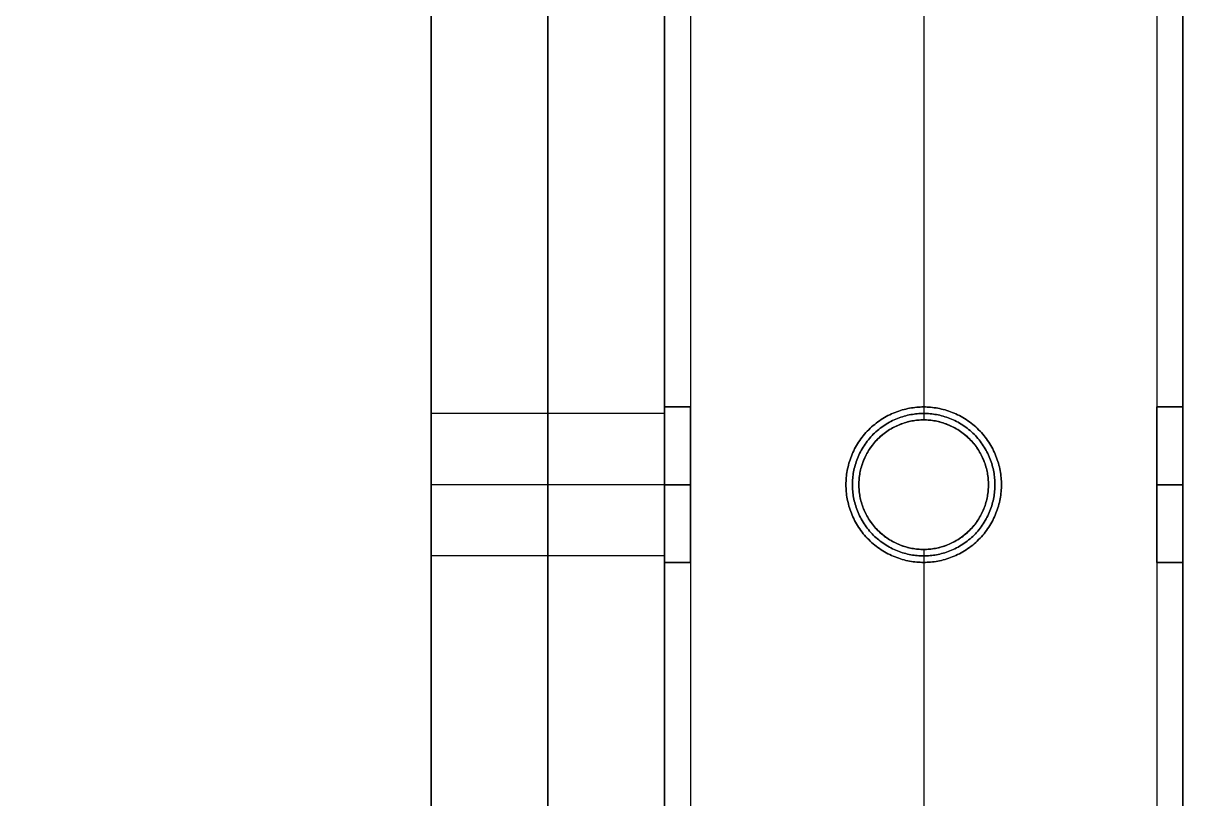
# Model space of a CAD drawing. Header units: millimetres. Extents: x -6529 to 809, y -8611 to 207.
# Drawn here: x 719.5 to 809, y -7414.8 to -7354.9 of the extents above; entities that cross this region are included whole.
import ezdxf

# ---------------------------------------------------------------- set-up
doc = ezdxf.new("R2010")
doc.units = ezdxf.units.MM
doc.header["$MEASUREMENT"] = 0
doc.layers.add('platen', color=7, linetype='Continuous', true_color=0x007f00)
doc.layers.add('staal', color=5, linetype='Continuous', true_color=0x0000ff)

# ---------------------------------------------------------------- blocks, each defined once
blk = doc.blocks.new('plaat base')
at = {"layer": 'platen'}
for p, q in [((58, -600), (1258, -600)), ((58, -600, 18), (1258, -600, 18)), ((95.5, -1232.5), (95.5, -1232.5, 18)), ((90, -1238), (90, -1238, 18)), ((101, -1238), (101, -1238, 18)), ((95.5, -1243.5), (95.5, -1243.5, 18))]:
    blk.add_line(p, q, dxfattribs=at)
for points in [[(1258, -300), (1258, -121), (1258, 58)], [(1258, -300, 18), (1258, -121, 18), (1258, 58, 18)], [(1258, -300, 9), (1258, -121, 9), (1258, 58, 9)], [(358, 0), (179, 0), (0, 0)], [(358, 0, 18), (179, 0, 18), (0, 0, 18)], [(358, 0, 9), (179, 0, 9), (0, 0, 9)], [(58, -1258), (208, -1258), (358, -1258)], [(58, -1258, 18), (208, -1258, 18), (358, -1258, 18)], [(58, -1258, 9), (208, -1258, 9), (358, -1258, 9)]]:
    blk.add_open_spline(points, degree=2, dxfattribs=at)
for points in [[(95.5, -1243.5), (90, -1243.5), (90, -1238), (90, -1232.5), (95.5, -1232.5), (101, -1232.5), (101, -1238), (101, -1243.5), (95.5, -1243.5)], [(95.5, -1243.5, 18), (90, -1243.5, 18), (90, -1238, 18), (90, -1232.5, 18), (95.5, -1232.5, 18), (101, -1232.5, 18), (101, -1238, 18), (101, -1243.5, 18), (95.5, -1243.5, 18)]]:
    blk.add_rational_spline(points, [1, 0.707106781187, 1, 0.707106781187, 1, 0.707106781187, 1, 0.707106781187, 1], degree=2, knots=[-31.415927, -31.415927, -31.415927, -23.561945, -23.561945, -15.707963, -15.707963, -7.853982, -7.853982, 0, 0, 0], dxfattribs=at)
blk = doc.blocks.new('plaat laag')
at = {"layer": 'platen'}
for p, q in [((-4.017, -1214.993, -38), (13.983, -1215.053, -38)), ((-4.035, -1220.493, -43.5), (13.965, -1220.553, -43.5)), ((-4.035, -1220.493, -32.5), (13.965, -1220.553, -32.5)), ((-4.053, -1225.993, -38), (13.947, -1226.053, -38))]:
    blk.add_line(p, q, dxfattribs=at)
for points in [[(-0.192, -58, 300), (-2.175, -657.996, 300), (-4.159, -1257.993, 300)], [(17.808, -58.059, 300), (15.825, -658.056, 300), (13.841, -1258.053, 300)], [(-3.167, -957.995, 600), (-3.759, -1136.994, 600), (-4.351, -1315.993, 600)], [(-4.159, -1257.993, -58), (-3.663, -1107.994, -58), (-3.167, -957.995, -58)], [(5.833, -958.025, 600), (5.241, -1137.024, 600), (4.649, -1316.023, 600)], [(4.841, -1258.023, -58), (5.337, -1108.024, -58), (5.833, -958.025, -58)], [(14.833, -958.054, 600), (14.241, -1137.053, 600), (13.649, -1316.052, 600)], [(13.841, -1258.053, -58), (14.337, -1108.053, -58), (14.833, -958.054, -58)]]:
    blk.add_open_spline(points, degree=2, dxfattribs=at)
for points in [[(-4.035, -1220.493, -43.5), (-4.053, -1225.993, -43.5), (-4.053, -1225.993, -38), (-4.053, -1225.993, -32.5), (-4.035, -1220.493, -32.5), (-4.017, -1214.993, -32.5), (-4.017, -1214.993, -38), (-4.017, -1214.993, -43.5), (-4.035, -1220.493, -43.5)], [(13.965, -1220.553, -43.5), (13.947, -1226.053, -43.5), (13.947, -1226.053, -38), (13.947, -1226.053, -32.5), (13.965, -1220.553, -32.5), (13.983, -1215.053, -32.5), (13.983, -1215.053, -38), (13.983, -1215.053, -43.5), (13.965, -1220.553, -43.5)]]:
    blk.add_rational_spline(points, [1, 0.707106781187, 1, 0.707106781187, 1, 0.707106781187, 1, 0.707106781187, 1], degree=2, knots=[-31.415927, -31.415927, -31.415927, -23.561945, -23.561945, -15.707963, -15.707963, -7.853982, -7.853982, 0, 0, 0], dxfattribs=at)
blk = doc.blocks.new('top plaat')
at = {"layer": 'platen'}
for p, q in [((1296, -50), (1296, -50, 18)), ((1290.5, -55.5), (1290.5, -55.5, 18)), ((1301.5, -55.5), (1301.5, -55.5, 18)), ((1296, -61), (1296, -61, 18))]:
    blk.add_line(p, q, dxfattribs=at)
for points in [[(1316, -1236), (1316, -927), (1316, -618), (1316, -309), (1316, 0)], [(1316, -1236, 18), (1316, -927, 18), (1316, -618, 18), (1316, -309, 18), (1316, 0, 18)], [(1316, -1236, 9), (1316, -927, 9), (1316, -618, 9), (1316, -309, 9), (1316, 0, 9)]]:
    blk.add_open_spline(points, degree=2, knots=[7292.2246, 7292.2246, 7292.2246, 7911.517745, 7911.517745, 8530.810891, 8530.810891, 8530.810891], dxfattribs=at)
for points, knots in [([(1290.5, -55.5), (1290.5, -50), (1296, -50), (1301.5, -50), (1301.5, -55.5), (1301.5, -61), (1296, -61), (1290.5, -61), (1290.5, -55.5)], [-31.415927, -31.415927, -31.415927, -23.561945, -23.561945, -15.707963, -15.707963, -7.853982, -7.853982, 0, 0, 0]), ([(1290.5, -55.5, 18), (1290.5, -50, 18), (1296, -50, 18), (1301.5, -50, 18), (1301.5, -55.5, 18), (1301.5, -61, 18), (1296, -61, 18), (1290.5, -61, 18), (1290.5, -55.5, 18)], [-31.415927, -31.415927, -31.415927, -23.561945, -23.561945, -15.707963, -15.707963, -7.853982, -7.853982, 0, 0, 0]), ([(1290.5, -55.5, 9), (1290.5, -61, 9), (1296, -61, 9), (1301.5, -61, 9), (1301.5, -55.5, 9), (1301.5, -50, 9), (1296, -50, 9), (1290.5, -50, 9), (1290.5, -55.5, 9)], [0, 0, 0, 7.853982, 7.853982, 15.707963, 15.707963, 23.561945, 23.561945, 31.415927, 31.415927, 31.415927])]:
    blk.add_rational_spline(points, [1, 0.707106781187, 1, 0.707106781187, 1, 0.707106781187, 1, 0.707106781187, 1], degree=2, knots=knots, dxfattribs=at)

msp = doc.modelspace()

# ---------------------------------------------------------------- linework, layer by layer
at = {"layer": 'staal'}
for p, q in [((771.026, -7384.503, 1972), (769.026, -7384.503, 1972)), ((769.026, -7384.503, 20), (771.026, -7384.503, 20)), ((771.026, -7384.503, 696), (769.026, -7384.503, 696)), ((789.026, -7384.503, 1990), (789.026, -7384.503, 1992)), ((789.026, -7384.503, 1952), (789.026, -7384.503, 1954)), ((789.026, -7384.503, 714), (789.026, -7384.503, 716)), ((789.026, -7384.503, 676), (789.026, -7384.503, 678)), ((809.026, -7384.503, 1972), (807.026, -7384.503, 1972)), ((807.026, -7384.503, 20), (809.026, -7384.503, 20)), ((809.026, -7384.503, 696), (807.026, -7384.503, 696)), ((789.026, -7385.503, 38), (789.026, -7385.503, 40)), ((789.026, -7385.503), (789.026, -7385.503, 2)), ((771.026, -7390.503, 1966), (769.026, -7390.503, 1966)), ((771.026, -7390.503, 1978), (769.026, -7390.503, 1978)), ((769.026, -7390.503, 14), (771.026, -7390.503, 14)), ((769.026, -7390.503, 26), (771.026, -7390.503, 26)), ((771.026, -7390.503, 690), (769.026, -7390.503, 690)), ((771.026, -7390.503, 702), (769.026, -7390.503, 702)), ((783.026, -7390.503, 1990), (783.026, -7390.503, 1992)), ((783.026, -7390.503, 1952), (783.026, -7390.503, 1954)), ((783.026, -7390.503, 714), (783.026, -7390.503, 716)), ((783.026, -7390.503, 676), (783.026, -7390.503, 678)), ((784.026, -7390.503), (784.026, -7390.503, 2)), ((784.026, -7390.503, 38), (784.026, -7390.503, 40)), ((794.026, -7390.503, 38), (794.026, -7390.503, 40)), ((794.026, -7390.503), (794.026, -7390.503, 2)), ((795.026, -7390.503, 1990), (795.026, -7390.503, 1992)), ((795.026, -7390.503, 1952), (795.026, -7390.503, 1954)), ((795.026, -7390.503, 714), (795.026, -7390.503, 716)), ((795.026, -7390.503, 676), (795.026, -7390.503, 678)), ((809.026, -7390.503, 1966), (807.026, -7390.503, 1966)), ((809.026, -7390.503, 1978), (807.026, -7390.503, 1978)), ((807.026, -7390.503, 14), (809.026, -7390.503, 14)), ((807.026, -7390.503, 26), (809.026, -7390.503, 26)), ((809.026, -7390.503, 690), (807.026, -7390.503, 690)), ((809.026, -7390.503, 702), (807.026, -7390.503, 702)), ((789.026, -7395.503, 38), (789.026, -7395.503, 40)), ((789.026, -7395.503), (789.026, -7395.503, 2)), ((771.026, -7396.503, 1972), (769.026, -7396.503, 1972)), ((769.026, -7396.503, 20), (771.026, -7396.503, 20)), ((771.026, -7396.503, 696), (769.026, -7396.503, 696)), ((789.026, -7396.503, 1990), (789.026, -7396.503, 1992)), ((789.026, -7396.503, 1952), (789.026, -7396.503, 1954)), ((789.026, -7396.503, 714), (789.026, -7396.503, 716)), ((789.026, -7396.503, 676), (789.026, -7396.503, 678)), ((809.026, -7396.503, 1972), (807.026, -7396.503, 1972)), ((807.026, -7396.503, 20), (809.026, -7396.503, 20)), ((809.026, -7396.503, 696), (807.026, -7396.503, 696))]:
    msp.add_line(p, q, dxfattribs=at)
for points in [[(-506.974, -7295.003), (809.026, -7295.003), (809.026, -8611.003), (-506.974, -8611.003)], [(-466.974, -7335.003), (769.026, -7335.003), (769.026, -8571.003), (-466.974, -8571.003)]]:
    msp.add_lwpolyline(points, close=True, dxfattribs=at)
for centre in [(789.026, -7390.503), (789.026, -7390.503, 39), (789.026, -7390.503, 1)]:
    msp.add_circle(centre, 5, dxfattribs=at)
for points in [[(809.026, -7295.003, 1952), (809.026, -7953.003, 1952), (809.026, -8611.003, 1952)], [(809.026, -7295.003, 1992), (809.026, -7953.003, 1992), (809.026, -8611.003, 1992)], [(809.026, -7295.003, 1972), (809.026, -7339.753, 1972), (809.026, -7384.503, 1972)], [(809.026, -7295.003), (809.026, -7953.003), (809.026, -8611.003)], [(809.026, -7295.003, 40), (809.026, -7953.003, 40), (809.026, -8611.003, 40)], [(809.026, -7295.003, 20), (809.026, -7339.753, 20), (809.026, -7384.503, 20)], [(809.026, -7295.003, 676), (809.026, -7953.003, 676), (809.026, -8611.003, 676)], [(809.026, -7295.003, 716), (809.026, -7953.003, 716), (809.026, -8611.003, 716)], [(809.026, -7295.003, 696), (809.026, -7339.753, 696), (809.026, -7384.503, 696)], [(807.026, -7297.003, 1990), (807.026, -7953.003, 1990), (807.026, -8609.003, 1990)], [(807.026, -7297.003, 1954), (807.026, -7953.003, 1954), (807.026, -8609.003, 1954)], [(807.026, -7297.003, 1972), (807.026, -7340.753, 1972), (807.026, -7384.503, 1972)], [(807.026, -7297.003, 38), (807.026, -7953.003, 38), (807.026, -8609.003, 38)], [(807.026, -7297.003, 2), (807.026, -7953.003, 2), (807.026, -8609.003, 2)], [(807.026, -7297.003, 20), (807.026, -7340.753, 20), (807.026, -7384.503, 20)], [(807.026, -7297.003, 714), (807.026, -7953.003, 714), (807.026, -8609.003, 714)], [(807.026, -7297.003, 678), (807.026, -7953.003, 678), (807.026, -8609.003, 678)], [(807.026, -7297.003, 696), (807.026, -7340.753, 696), (807.026, -7384.503, 696)], [(789.026, -7315.003, 1992), (789.026, -7349.753, 1992), (789.026, -7384.503, 1992)], [(789.026, -7315.003, 1990), (789.026, -7349.753, 1990), (789.026, -7384.503, 1990)], [(789.026, -7315.003, 1954), (789.026, -7349.753, 1954), (789.026, -7384.503, 1954)], [(789.026, -7315.003, 1952), (789.026, -7349.753, 1952), (789.026, -7384.503, 1952)], [(789.026, -7315.003, 40), (789.026, -7350.253, 40), (789.026, -7385.503, 40)], [(789.026, -7315.003, 38), (789.026, -7350.253, 38), (789.026, -7385.503, 38)], [(789.026, -7315.003, 2), (789.026, -7350.253, 2), (789.026, -7385.503, 2)], [(789.026, -7315.003), (789.026, -7350.253), (789.026, -7385.503)], [(789.026, -7315.003, 716), (789.026, -7349.753, 716), (789.026, -7384.503, 716)], [(789.026, -7315.003, 714), (789.026, -7349.753, 714), (789.026, -7384.503, 714)], [(789.026, -7315.003, 678), (789.026, -7349.753, 678), (789.026, -7384.503, 678)], [(789.026, -7315.003, 676), (789.026, -7349.753, 676), (789.026, -7384.503, 676)], [(771.026, -7333.003, 1990), (771.026, -7953.003, 1990), (771.026, -8573.003, 1990)], [(771.026, -7333.003, 1954), (771.026, -7953.003, 1954), (771.026, -8573.003, 1954)], [(771.026, -7333.003, 1972), (771.026, -7358.753, 1972), (771.026, -7384.503, 1972)], [(771.026, -7333.003, 38), (771.026, -7953.003, 38), (771.026, -8573.003, 38)], [(771.026, -7333.003, 2), (771.026, -7953.003, 2), (771.026, -8573.003, 2)], [(771.026, -7333.003, 20), (771.026, -7358.753, 20), (771.026, -7384.503, 20)], [(771.026, -7333.003, 714), (771.026, -7953.003, 714), (771.026, -8573.003, 714)], [(771.026, -7333.003, 678), (771.026, -7953.003, 678), (771.026, -8573.003, 678)], [(771.026, -7333.003, 696), (771.026, -7358.753, 696), (771.026, -7384.503, 696)], [(769.026, -7335.003, 1952), (769.026, -7953.003, 1952), (769.026, -8571.003, 1952)], [(769.026, -7335.003, 1992), (769.026, -7953.003, 1992), (769.026, -8571.003, 1992)], [(769.026, -7335.003, 1972), (769.026, -7359.753, 1972), (769.026, -7384.503, 1972)], [(769.026, -7335.003), (769.026, -7953.003), (769.026, -8571.003)], [(769.026, -7335.003, 40), (769.026, -7953.003, 40), (769.026, -8571.003, 40)], [(769.026, -7335.003, 20), (769.026, -7359.753, 20), (769.026, -7384.503, 20)], [(769.026, -7335.003, 676), (769.026, -7953.003, 676), (769.026, -8571.003, 676)], [(769.026, -7335.003, 716), (769.026, -7953.003, 716), (769.026, -8571.003, 716)], [(769.026, -7335.003, 696), (769.026, -7359.753, 696), (769.026, -7384.503, 696)], [(789.026, -7395.503, 40), (789.026, -7428.003, 40), (789.026, -7460.503, 40)], [(789.026, -7395.503, 38), (789.026, -7428.003, 38), (789.026, -7460.503, 38)], [(789.026, -7395.503, 2), (789.026, -7428.003, 2), (789.026, -7460.503, 2)], [(789.026, -7395.503), (789.026, -7428.003), (789.026, -7460.503)], [(769.026, -7396.503, 1972), (769.026, -7428.003, 1972), (769.026, -7459.503, 1972)], [(769.026, -7396.503, 20), (769.026, -7428.003, 20), (769.026, -7459.503, 20)], [(769.026, -7396.503, 696), (769.026, -7428.003, 696), (769.026, -7459.503, 696)], [(771.026, -7396.503, 1972), (771.026, -7428.003, 1972), (771.026, -7459.503, 1972)], [(771.026, -7396.503, 20), (771.026, -7428.003, 20), (771.026, -7459.503, 20)], [(771.026, -7396.503, 696), (771.026, -7428.003, 696), (771.026, -7459.503, 696)], [(789.026, -7396.503, 1992), (789.026, -7428.003, 1992), (789.026, -7459.503, 1992)], [(789.026, -7396.503, 1990), (789.026, -7428.003, 1990), (789.026, -7459.503, 1990)], [(789.026, -7396.503, 1954), (789.026, -7428.003, 1954), (789.026, -7459.503, 1954)], [(789.026, -7396.503, 1952), (789.026, -7428.003, 1952), (789.026, -7459.503, 1952)], [(789.026, -7396.503, 716), (789.026, -7428.003, 716), (789.026, -7459.503, 716)], [(789.026, -7396.503, 714), (789.026, -7428.003, 714), (789.026, -7459.503, 714)], [(789.026, -7396.503, 678), (789.026, -7428.003, 678), (789.026, -7459.503, 678)], [(789.026, -7396.503, 676), (789.026, -7428.003, 676), (789.026, -7459.503, 676)], [(807.026, -7396.503, 1972), (807.026, -7428.003, 1972), (807.026, -7459.503, 1972)], [(807.026, -7396.503, 20), (807.026, -7428.003, 20), (807.026, -7459.503, 20)], [(807.026, -7396.503, 696), (807.026, -7428.003, 696), (807.026, -7459.503, 696)], [(809.026, -7396.503, 1972), (809.026, -7428.003, 1972), (809.026, -7459.503, 1972)], [(809.026, -7396.503, 20), (809.026, -7428.003, 20), (809.026, -7459.503, 20)], [(809.026, -7396.503, 696), (809.026, -7428.003, 696), (809.026, -7459.503, 696)]]:
    msp.add_open_spline(points, degree=2, dxfattribs=at)
for points, knots in [([(769.026, -7390.503, 1966), (769.026, -7396.503, 1966), (769.026, -7396.503, 1972), (769.026, -7396.503, 1978), (769.026, -7390.503, 1978), (769.026, -7384.503, 1978), (769.026, -7384.503, 1972), (769.026, -7384.503, 1966), (769.026, -7390.503, 1966)], [-31.415927, -31.415927, -31.415927, -23.561945, -23.561945, -15.707963, -15.707963, -7.853982, -7.853982, 0, 0, 0]), ([(769.026, -7390.503, 14), (769.026, -7396.503, 14), (769.026, -7396.503, 20), (769.026, -7396.503, 26), (769.026, -7390.503, 26), (769.026, -7384.503, 26), (769.026, -7384.503, 20), (769.026, -7384.503, 14), (769.026, -7390.503, 14)], [-31.415927, -31.415927, -31.415927, -23.561945, -23.561945, -15.707963, -15.707963, -7.853982, -7.853982, 0, 0, 0]), ([(769.026, -7390.503, 690), (769.026, -7396.503, 690), (769.026, -7396.503, 696), (769.026, -7396.503, 702), (769.026, -7390.503, 702), (769.026, -7384.503, 702), (769.026, -7384.503, 696), (769.026, -7384.503, 690), (769.026, -7390.503, 690)], [-31.415927, -31.415927, -31.415927, -23.561945, -23.561945, -15.707963, -15.707963, -7.853982, -7.853982, 0, 0, 0]), ([(771.026, -7390.503, 1966), (771.026, -7384.503, 1966), (771.026, -7384.503, 1972), (771.026, -7384.503, 1978), (771.026, -7390.503, 1978), (771.026, -7396.503, 1978), (771.026, -7396.503, 1972), (771.026, -7396.503, 1966), (771.026, -7390.503, 1966)], [0, 0, 0, 7.853982, 7.853982, 15.707963, 15.707963, 23.561945, 23.561945, 31.415927, 31.415927, 31.415927]), ([(771.026, -7390.503, 14), (771.026, -7384.503, 14), (771.026, -7384.503, 20), (771.026, -7384.503, 26), (771.026, -7390.503, 26), (771.026, -7396.503, 26), (771.026, -7396.503, 20), (771.026, -7396.503, 14), (771.026, -7390.503, 14)], [0, 0, 0, 7.853982, 7.853982, 15.707963, 15.707963, 23.561945, 23.561945, 31.415927, 31.415927, 31.415927]), ([(771.026, -7390.503, 690), (771.026, -7384.503, 690), (771.026, -7384.503, 696), (771.026, -7384.503, 702), (771.026, -7390.503, 702), (771.026, -7396.503, 702), (771.026, -7396.503, 696), (771.026, -7396.503, 690), (771.026, -7390.503, 690)], [0, 0, 0, 7.853982, 7.853982, 15.707963, 15.707963, 23.561945, 23.561945, 31.415927, 31.415927, 31.415927]), ([(783.026, -7390.503, 1992), (783.026, -7396.503, 1992), (789.026, -7396.503, 1992), (795.026, -7396.503, 1992), (795.026, -7390.503, 1992), (795.026, -7384.503, 1992), (789.026, -7384.503, 1992), (783.026, -7384.503, 1992), (783.026, -7390.503, 1992)], [-31.415927, -31.415927, -31.415927, -23.561945, -23.561945, -15.707963, -15.707963, -7.853982, -7.853982, 0, 0, 0]), ([(783.026, -7390.503, 1990), (783.026, -7384.503, 1990), (789.026, -7384.503, 1990), (795.026, -7384.503, 1990), (795.026, -7390.503, 1990), (795.026, -7396.503, 1990), (789.026, -7396.503, 1990), (783.026, -7396.503, 1990), (783.026, -7390.503, 1990)], [0, 0, 0, 7.853982, 7.853982, 15.707963, 15.707963, 23.561945, 23.561945, 31.415927, 31.415927, 31.415927]), ([(783.026, -7390.503, 1954), (783.026, -7396.503, 1954), (789.026, -7396.503, 1954), (795.026, -7396.503, 1954), (795.026, -7390.503, 1954), (795.026, -7384.503, 1954), (789.026, -7384.503, 1954), (783.026, -7384.503, 1954), (783.026, -7390.503, 1954)], [-31.415927, -31.415927, -31.415927, -23.561945, -23.561945, -15.707963, -15.707963, -7.853982, -7.853982, 0, 0, 0]), ([(783.026, -7390.503, 1952), (783.026, -7384.503, 1952), (789.026, -7384.503, 1952), (795.026, -7384.503, 1952), (795.026, -7390.503, 1952), (795.026, -7396.503, 1952), (789.026, -7396.503, 1952), (783.026, -7396.503, 1952), (783.026, -7390.503, 1952)], [0, 0, 0, 7.853982, 7.853982, 15.707963, 15.707963, 23.561945, 23.561945, 31.415927, 31.415927, 31.415927]), ([(783.026, -7390.503, 716), (783.026, -7396.503, 716), (789.026, -7396.503, 716), (795.026, -7396.503, 716), (795.026, -7390.503, 716), (795.026, -7384.503, 716), (789.026, -7384.503, 716), (783.026, -7384.503, 716), (783.026, -7390.503, 716)], [-31.415927, -31.415927, -31.415927, -23.561945, -23.561945, -15.707963, -15.707963, -7.853982, -7.853982, 0, 0, 0]), ([(783.026, -7390.503, 714), (783.026, -7384.503, 714), (789.026, -7384.503, 714), (795.026, -7384.503, 714), (795.026, -7390.503, 714), (795.026, -7396.503, 714), (789.026, -7396.503, 714), (783.026, -7396.503, 714), (783.026, -7390.503, 714)], [0, 0, 0, 7.853982, 7.853982, 15.707963, 15.707963, 23.561945, 23.561945, 31.415927, 31.415927, 31.415927]), ([(783.026, -7390.503, 678), (783.026, -7396.503, 678), (789.026, -7396.503, 678), (795.026, -7396.503, 678), (795.026, -7390.503, 678), (795.026, -7384.503, 678), (789.026, -7384.503, 678), (783.026, -7384.503, 678), (783.026, -7390.503, 678)], [-31.415927, -31.415927, -31.415927, -23.561945, -23.561945, -15.707963, -15.707963, -7.853982, -7.853982, 0, 0, 0]), ([(783.026, -7390.503, 676), (783.026, -7384.503, 676), (789.026, -7384.503, 676), (795.026, -7384.503, 676), (795.026, -7390.503, 676), (795.026, -7396.503, 676), (789.026, -7396.503, 676), (783.026, -7396.503, 676), (783.026, -7390.503, 676)], [0, 0, 0, 7.853982, 7.853982, 15.707963, 15.707963, 23.561945, 23.561945, 31.415927, 31.415927, 31.415927]), ([(807.026, -7390.503, 1966), (807.026, -7396.503, 1966), (807.026, -7396.503, 1972), (807.026, -7396.503, 1978), (807.026, -7390.503, 1978), (807.026, -7384.503, 1978), (807.026, -7384.503, 1972), (807.026, -7384.503, 1966), (807.026, -7390.503, 1966)], [-31.415927, -31.415927, -31.415927, -23.561945, -23.561945, -15.707963, -15.707963, -7.853982, -7.853982, 0, 0, 0]), ([(807.026, -7390.503, 14), (807.026, -7396.503, 14), (807.026, -7396.503, 20), (807.026, -7396.503, 26), (807.026, -7390.503, 26), (807.026, -7384.503, 26), (807.026, -7384.503, 20), (807.026, -7384.503, 14), (807.026, -7390.503, 14)], [-31.415927, -31.415927, -31.415927, -23.561945, -23.561945, -15.707963, -15.707963, -7.853982, -7.853982, 0, 0, 0]), ([(807.026, -7390.503, 690), (807.026, -7396.503, 690), (807.026, -7396.503, 696), (807.026, -7396.503, 702), (807.026, -7390.503, 702), (807.026, -7384.503, 702), (807.026, -7384.503, 696), (807.026, -7384.503, 690), (807.026, -7390.503, 690)], [-31.415927, -31.415927, -31.415927, -23.561945, -23.561945, -15.707963, -15.707963, -7.853982, -7.853982, 0, 0, 0]), ([(809.026, -7390.503, 1966), (809.026, -7384.503, 1966), (809.026, -7384.503, 1972), (809.026, -7384.503, 1978), (809.026, -7390.503, 1978), (809.026, -7396.503, 1978), (809.026, -7396.503, 1972), (809.026, -7396.503, 1966), (809.026, -7390.503, 1966)], [0, 0, 0, 7.853982, 7.853982, 15.707963, 15.707963, 23.561945, 23.561945, 31.415927, 31.415927, 31.415927]), ([(809.026, -7390.503, 14), (809.026, -7384.503, 14), (809.026, -7384.503, 20), (809.026, -7384.503, 26), (809.026, -7390.503, 26), (809.026, -7396.503, 26), (809.026, -7396.503, 20), (809.026, -7396.503, 14), (809.026, -7390.503, 14)], [0, 0, 0, 7.853982, 7.853982, 15.707963, 15.707963, 23.561945, 23.561945, 31.415927, 31.415927, 31.415927]), ([(809.026, -7390.503, 690), (809.026, -7384.503, 690), (809.026, -7384.503, 696), (809.026, -7384.503, 702), (809.026, -7390.503, 702), (809.026, -7396.503, 702), (809.026, -7396.503, 696), (809.026, -7396.503, 690), (809.026, -7390.503, 690)], [0, 0, 0, 7.853982, 7.853982, 15.707963, 15.707963, 23.561945, 23.561945, 31.415927, 31.415927, 31.415927]), ([(784.026, -7390.503, 40), (784.026, -7395.503, 40), (789.026, -7395.503, 40), (794.026, -7395.503, 40), (794.026, -7390.503, 40), (794.026, -7385.503, 40), (789.026, -7385.503, 40), (784.026, -7385.503, 40), (784.026, -7390.503, 40)], [-31.415927, -31.415927, -31.415927, -23.561945, -23.561945, -15.707963, -15.707963, -7.853982, -7.853982, 0, 0, 0]), ([(784.026, -7390.503, 38), (784.026, -7385.503, 38), (789.026, -7385.503, 38), (794.026, -7385.503, 38), (794.026, -7390.503, 38), (794.026, -7395.503, 38), (789.026, -7395.503, 38), (784.026, -7395.503, 38), (784.026, -7390.503, 38)], [0, 0, 0, 7.853982, 7.853982, 15.707963, 15.707963, 23.561945, 23.561945, 31.415927, 31.415927, 31.415927]), ([(784.026, -7390.503, 2), (784.026, -7395.503, 2), (789.026, -7395.503, 2), (794.026, -7395.503, 2), (794.026, -7390.503, 2), (794.026, -7385.503, 2), (789.026, -7385.503, 2), (784.026, -7385.503, 2), (784.026, -7390.503, 2)], [-31.415927, -31.415927, -31.415927, -23.561945, -23.561945, -15.707963, -15.707963, -7.853982, -7.853982, 0, 0, 0])]:
    msp.add_rational_spline(points, [1, 0.707106781187, 1, 0.707106781187, 1, 0.707106781187, 1, 0.707106781187, 1], degree=2, knots=knots, dxfattribs=at)

# ---------------------------------------------------------------- block references
at = {"layer": 'platen'}
for name, p in [('top plaat', (-506.974, -7335.003, 1992)), ('plaat base', (-506.974, -7353.003, 40))]:
    msp.add_blockref(name, p, dxfattribs=at)
at = {"layer": 'platen', "rotation": 180.1894193054993}
msp.add_blockref('plaat laag', (769.026, -8611.003, 58), dxfattribs=at)
at = {"layer": 'platen', "extrusion": (-1, 4.54671e-15, 0)}
msp.add_blockref('plaat base', (7295.003, 1934, -769.026), dxfattribs=at)

doc.saveas('drawing.dxf')
